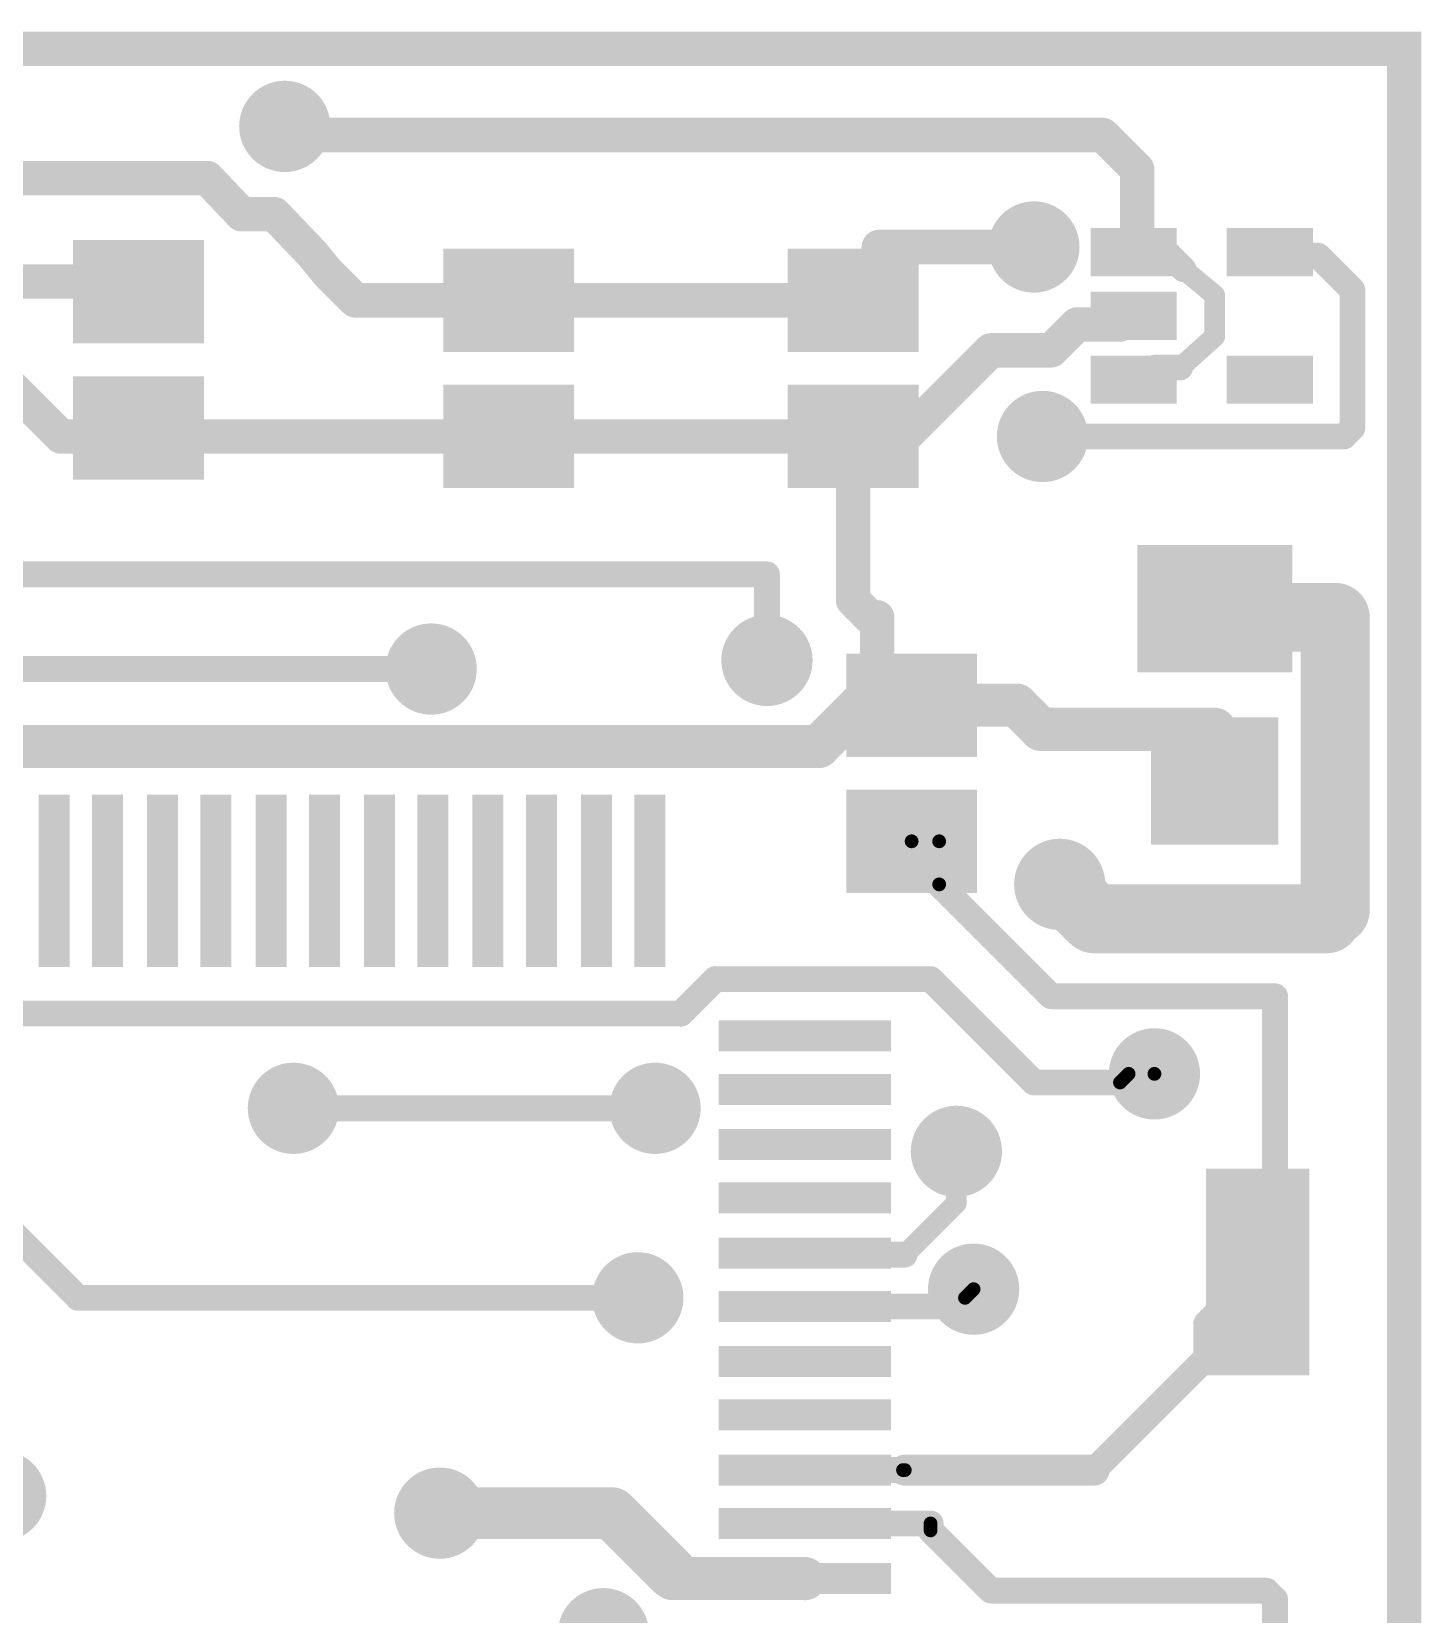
# Model space of a CAD drawing. Extents: x 0 to 1.4, y 0.29 to 2.46.
# Drawn here: x 0.59 to 1.397, y 1.54 to 2.459 of the extents above; entities that cross this region are included whole.
import ezdxf

# ---------------------------------------------------------------- set-up
doc = ezdxf.new("R2010")
doc.units = 0
doc.header["$MEASUREMENT"] = 0
for name, color, linetype in [('DRL', 18, 'Continuous'), ('SMT', 162, 'Continuous'), ('TOP', 82, 'Continuous')]:
    doc.layers.add(name, color=color, linetype=linetype)

msp = doc.modelspace()

# ---------------------------------------------------------------- linework, layer by layer
at = {"layer": 'DRL'}
for points, const_width in [([(0.73, 2.404, 1), (0.744, 2.404, 1)], 0.014), ([(1.165, 2.334, 1), (1.179, 2.334, 1)], 0.014), ([(1.17, 2.224, 1), (1.184, 2.224, 1)], 0.014), ([(1.269, 2.124, 1), (1.285, 2.124, 1)], 0.017), ([(1.01, 2.094, 1), (1.024, 2.094, 1)], 0.014), ([(0.815, 2.089, 1), (0.829, 2.089, 1)], 0.014), ([(1.269, 2.024, 1), (1.285, 2.024, 1)], 0.017), ([(1.18, 1.964, 1), (1.194, 1.964, 1)], 0.014), ([(1.235, 1.854, 1), (1.249, 1.854, 1)], 0.014), ([(0.735, 1.834, 1), (0.749, 1.834, 1)], 0.014), ([(0.945, 1.834, 1), (0.959, 1.834, 1)], 0.014), ([(1.12, 1.809, 1), (1.134, 1.809, 1)], 0.014), ([(0.935, 1.724, 1), (0.949, 1.724, 1)], 0.014), ([(1.13, 1.729, 1), (1.144, 1.729, 1)], 0.014), ([(0.82, 1.599, 1), (0.834, 1.599, 1)], 0.014), ([(0.915, 1.529, 1), (0.929, 1.529, 1)], 0.014)]:
    msp.add_lwpolyline(points, format="xyb", close=True, dxfattribs=dict(at, const_width=const_width))
at = {"layer": 'SMT', "const_width": 0.027}
for points in [[(0.724, 2.404, 1), (0.75, 2.404, 1)], [(1.159, 2.334, 1), (1.185, 2.334, 1)], [(1.164, 2.224, 1), (1.19, 2.224, 1)], [(0.809, 2.089, 1), (0.835, 2.089, 1)], [(1.004, 2.094, 1), (1.03, 2.094, 1)], [(1.174, 1.964, 1), (1.2, 1.964, 1)], [(1.229, 1.854, 1), (1.255, 1.854, 1)], [(0.729, 1.834, 1), (0.755, 1.834, 1)], [(0.939, 1.834, 1), (0.965, 1.834, 1)], [(1.114, 1.809, 1), (1.14, 1.809, 1)], [(1.124, 1.729, 1), (1.15, 1.729, 1)], [(0.929, 1.724, 1), (0.955, 1.724, 1)], [(0.559, 1.609, 1), (0.585, 1.609, 1)], [(0.814, 1.599, 1), (0.84, 1.599, 1)], [(0.909, 1.529, 1), (0.935, 1.529, 1)]]:
    msp.add_lwpolyline(points, format="xyb", close=True, dxfattribs=at)
at = {"layer": 'SMT'}
for points in [[(1.205, 2.317), (1.255, 2.317), (1.205, 2.345), (1.255, 2.345)], [(1.284, 2.317), (1.334, 2.317), (1.284, 2.345), (1.334, 2.345)], [(0.614, 2.278), (0.69, 2.278), (0.614, 2.338), (0.69, 2.338)], [(0.829, 2.273), (0.905, 2.273), (0.829, 2.333), (0.905, 2.333)], [(1.029, 2.273), (1.105, 2.273), (1.029, 2.333), (1.105, 2.333)], [(1.205, 2.28), (1.255, 2.28), (1.205, 2.308), (1.255, 2.308)], [(1.205, 2.243), (1.255, 2.243), (1.205, 2.271), (1.255, 2.271)], [(1.284, 2.243), (1.334, 2.243), (1.284, 2.271), (1.334, 2.271)], [(0.614, 2.199), (0.69, 2.199), (0.614, 2.259), (0.69, 2.259)], [(0.829, 2.194), (0.905, 2.194), (0.829, 2.254), (0.905, 2.254)], [(1.029, 2.194), (1.105, 2.194), (1.029, 2.254), (1.105, 2.254)], [(1.232, 2.087), (1.322, 2.087), (1.232, 2.161), (1.322, 2.161)], [(1.063, 2.038), (1.139, 2.038), (1.063, 2.098), (1.139, 2.098)], [(1.24, 1.987), (1.314, 1.987), (1.24, 2.061), (1.314, 2.061)], [(0.594, 1.916), (0.612, 1.916), (0.594, 2.016), (0.612, 2.016)], [(0.625, 1.916), (0.643, 1.916), (0.625, 2.016), (0.643, 2.016)], [(0.657, 1.916), (0.675, 1.916), (0.657, 2.016), (0.675, 2.016)], [(0.688, 1.916), (0.706, 1.916), (0.688, 2.016), (0.706, 2.016)], [(0.72, 1.916), (0.738, 1.916), (0.72, 2.016), (0.738, 2.016)], [(0.751, 1.916), (0.769, 1.916), (0.751, 2.016), (0.769, 2.016)], [(0.783, 1.916), (0.801, 1.916), (0.783, 2.016), (0.801, 2.016)], [(0.814, 1.916), (0.832, 1.916), (0.814, 2.016), (0.832, 2.016)], [(0.846, 1.916), (0.864, 1.916), (0.846, 2.016), (0.864, 2.016)], [(0.877, 1.916), (0.895, 1.916), (0.877, 2.016), (0.895, 2.016)], [(0.909, 1.916), (0.927, 1.916), (0.909, 2.016), (0.927, 2.016)], [(0.94, 1.916), (0.958, 1.916), (0.94, 2.016), (0.958, 2.016)], [(1.063, 1.959), (1.139, 1.959), (1.063, 2.019), (1.139, 2.019)], [(0.989, 1.867), (1.089, 1.867), (0.989, 1.885), (1.089, 1.885)], [(0.989, 1.836), (1.089, 1.836), (0.989, 1.854), (1.089, 1.854)], [(0.989, 1.804), (1.089, 1.804), (0.989, 1.822), (1.089, 1.822)], [(1.272, 1.679), (1.332, 1.679), (1.272, 1.799), (1.332, 1.799)], [(0.989, 1.773), (1.089, 1.773), (0.989, 1.791), (1.089, 1.791)], [(0.989, 1.741), (1.089, 1.741), (0.989, 1.759), (1.089, 1.759)], [(0.989, 1.71), (1.089, 1.71), (0.989, 1.728), (1.089, 1.728)], [(0.989, 1.678), (1.089, 1.678), (0.989, 1.696), (1.089, 1.696)], [(0.989, 1.647), (1.089, 1.647), (0.989, 1.665), (1.089, 1.665)], [(0.989, 1.615), (1.089, 1.615), (0.989, 1.633), (1.089, 1.633)], [(0.989, 1.584), (1.089, 1.584), (0.989, 1.602), (1.089, 1.602)], [(0.989, 1.552), (1.089, 1.552), (0.989, 1.57), (1.089, 1.57)]]:
    msp.add_solid(points, dxfattribs=at)
at = {"layer": 'TOP', "const_width": 0.02}
msp.add_lwpolyline([(0.012, 2.449), (1.387, 2.449), (1.387, 0.299), (0.012, 0.299), (0.012, 2.449)], close=True, dxfattribs=at)
at = {"layer": 'TOP'}
for points, const_width in [([(1.382, 2.449, 1), (1.392, 2.449, 1)], 0.01), ([(0.725, 2.404, 1), (0.749, 2.404, 1)], 0.025), ([(0.732, 2.404, 1), (0.742, 2.404, 1)], 0.01), ([(0.737, 2.399, 1), (0.747, 2.399, 1)], 0.01), ([(0.737, 2.399, 1), (0.747, 2.399, 1)], 0.01), ([(1.207, 2.399, 1), (1.217, 2.399, 1)], 0.01), ([(1.207, 2.399, 1), (1.217, 2.399, 1)], 0.01), ([(1.227, 2.379, 1), (1.237, 2.379, 1)], 0.01), ([(1.227, 2.379, 1), (1.237, 2.379, 1)], 0.01), ([(0.687, 2.374, 1), (0.697, 2.374, 1)], 0.01), ([(0.687, 2.374, 1), (0.697, 2.374, 1)], 0.01), ([(0.707, 2.353, 1), (0.717, 2.353, 1)], 0.01), ([(0.707, 2.353, 1), (0.717, 2.353, 1)], 0.01), ([(0.726, 2.353, 1), (0.736, 2.353, 1)], 0.01), ([(0.726, 2.353, 1), (0.736, 2.353, 1)], 0.01), ([(1.16, 2.334, 1), (1.184, 2.334, 1)], 0.025), ([(1.077, 2.334, 1), (1.087, 2.334, 1)], 0.01), ([(1.167, 2.334, 1), (1.177, 2.334, 1)], 0.01), ([(1.227, 2.339, 1), (1.237, 2.339, 1)], 0.01), ([(1.2263, 2.339, 1), (1.2337, 2.339, 1)], 0.0075), ([(1.2263, 2.339, 1), (1.2337, 2.339, 1)], 0.0075), ([(1.2283, 2.339, 1), (1.2357, 2.339, 1)], 0.0075), ([(0.748, 2.33, 1), (0.758, 2.33, 1)], 0.01), ([(0.748, 2.33, 1), (0.758, 2.33, 1)], 0.01), ([(1.0783, 2.334, 1), (1.0858, 2.334, 1)], 0.0075), ([(1.2263, 2.331, 1), (1.2337, 2.331, 1)], 0.0075), ([(1.2263, 2.331, 1), (1.2337, 2.331, 1)], 0.0075), ([(1.2453, 2.331, 1), (1.2528, 2.331, 1)], 0.0075), ([(1.2453, 2.331, 1), (1.2528, 2.331, 1)], 0.0075), ([(1.3053, 2.331, 1), (1.3127, 2.331, 1)], 0.0075), ([(1.3053, 2.329, 1), (1.3127, 2.329, 1)], 0.0075), ([(1.3053, 2.329, 1), (1.3127, 2.329, 1)], 0.0075), ([(1.3333, 2.329, 1), (1.3407, 2.329, 1)], 0.0075), ([(1.3333, 2.329, 1), (1.3407, 2.329, 1)], 0.0075), ([(0.757, 2.319, 1), (0.767, 2.319, 1)], 0.01), ([(0.757, 2.319, 1), (0.767, 2.319, 1)], 0.01), ([(1.2553, 2.321, 1), (1.2627, 2.321, 1)], 0.0075), ([(1.256, 2.321, 1), (1.262, 2.321, 1)], 0.006), ([(0.646, 2.314, 1), (0.656, 2.314, 1)], 0.01), ([(0.646, 2.314, 1), (0.656, 2.314, 1)], 0.01), ([(0.647, 2.308, 1), (0.657, 2.308, 1)], 0.01), ([(0.652, 2.308, 1), (0.662, 2.308, 1)], 0.01), ([(0.652, 2.308, 1), (0.662, 2.308, 1)], 0.01), ([(1.3533, 2.309, 1), (1.3607, 2.309, 1)], 0.0075), ([(1.3533, 2.309, 1), (1.3607, 2.309, 1)], 0.0075), ([(0.773, 2.303, 1), (0.783, 2.303, 1)], 0.01), ([(0.773, 2.303, 1), (0.783, 2.303, 1)], 0.01), ([(0.862, 2.303, 1), (0.872, 2.303, 1)], 0.01), ([(0.862, 2.303, 1), (0.872, 2.303, 1)], 0.01), ([(1.062, 2.303, 1), (1.072, 2.303, 1)], 0.01), ([(1.062, 2.303, 1), (1.072, 2.303, 1)], 0.01), ([(1.077, 2.303, 1), (1.087, 2.303, 1)], 0.01), ([(1.0783, 2.303, 1), (1.0858, 2.303, 1)], 0.0075), ([(1.274, 2.306, 1), (1.28, 2.306, 1)], 0.006), ([(1.274, 2.306, 1), (1.28, 2.306, 1)], 0.006), ([(1.192, 2.289, 1), (1.202, 2.289, 1)], 0.01), ([(1.192, 2.289, 1), (1.202, 2.289, 1)], 0.01), ([(1.217, 2.294, 1), (1.227, 2.294, 1)], 0.01), ([(1.217, 2.294, 1), (1.227, 2.294, 1)], 0.01), ([(1.217, 2.289, 1), (1.227, 2.289, 1)], 0.01), ([(1.217, 2.289, 1), (1.227, 2.289, 1)], 0.01), ([(1.225, 2.294, 1), (1.235, 2.294, 1)], 0.01), ([(1.187, 2.284, 1), (1.197, 2.284, 1)], 0.01), ([(1.187, 2.284, 1), (1.197, 2.284, 1)], 0.01), ([(1.187, 2.284, 1), (1.197, 2.284, 1)], 0.01), ([(1.187, 2.284, 1), (1.197, 2.284, 1)], 0.01), ([(1.274, 2.282, 1), (1.28, 2.282, 1)], 0.006), ([(1.274, 2.282, 1), (1.28, 2.282, 1)], 0.006), ([(1.142, 2.274, 1), (1.152, 2.274, 1)], 0.01), ([(1.142, 2.274, 1), (1.152, 2.274, 1)], 0.01), ([(1.177, 2.274, 1), (1.187, 2.274, 1)], 0.01), ([(1.177, 2.274, 1), (1.187, 2.274, 1)], 0.01), ([(1.2383, 2.264, 1), (1.2457, 2.264, 1)], 0.0075), ([(1.2383, 2.264, 1), (1.2457, 2.264, 1)], 0.0075), ([(1.2533, 2.264, 1), (1.2607, 2.264, 1)], 0.0075), ([(1.254, 2.264, 1), (1.26, 2.264, 1)], 0.006), ([(1.2263, 2.257, 1), (1.2337, 2.257, 1)], 0.0075), ([(1.2333, 2.259, 1), (1.2408, 2.259, 1)], 0.0075), ([(1.2333, 2.259, 1), (1.2408, 2.259, 1)], 0.0075), ([(1.2333, 2.257, 1), (1.2408, 2.257, 1)], 0.0075), ([(1.2333, 2.257, 1), (1.2408, 2.257, 1)], 0.0075), ([(1.165, 2.224, 1), (1.189, 2.224, 1)], 0.025), ([(0.602, 2.224, 1), (0.612, 2.224, 1)], 0.01), ([(0.602, 2.224, 1), (0.612, 2.224, 1)], 0.01), ([(0.647, 2.229, 1), (0.657, 2.229, 1)], 0.01), ([(0.652, 2.229, 1), (0.662, 2.229, 1)], 0.01), ([(0.652, 2.229, 1), (0.662, 2.229, 1)], 0.01), ([(0.657, 2.224, 1), (0.667, 2.224, 1)], 0.01), ([(0.657, 2.224, 1), (0.667, 2.224, 1)], 0.01), ([(0.657, 2.224, 1), (0.667, 2.224, 1)], 0.01), ([(0.657, 2.224, 1), (0.667, 2.224, 1)], 0.01), ([(0.862, 2.224, 1), (0.872, 2.224, 1)], 0.01), ([(0.862, 2.224, 1), (0.872, 2.224, 1)], 0.01), ([(0.862, 2.224, 1), (0.872, 2.224, 1)], 0.01), ([(1.062, 2.224, 1), (1.072, 2.224, 1)], 0.01), ([(1.062, 2.224, 1), (1.072, 2.224, 1)], 0.01), ([(1.062, 2.224, 1), (1.072, 2.224, 1)], 0.01), ([(1.092, 2.224, 1), (1.102, 2.224, 1)], 0.01), ([(1.092, 2.224, 1), (1.102, 2.224, 1)], 0.01), ([(1.3533, 2.229, 1), (1.3607, 2.229, 1)], 0.0075), ([(1.3533, 2.229, 1), (1.3607, 2.229, 1)], 0.0075), ([(1.1733, 2.224, 1), (1.1808, 2.224, 1)], 0.0075), ([(1.3483, 2.224, 1), (1.3558, 2.224, 1)], 0.0075), ([(1.3483, 2.224, 1), (1.3558, 2.224, 1)], 0.0075), ([(1.0133, 2.144, 1), (1.0207, 2.144, 1)], 0.0075), ([(1.0133, 2.144, 1), (1.0207, 2.144, 1)], 0.0075), ([(1.062, 2.129, 1), (1.072, 2.129, 1)], 0.01), ([(1.062, 2.129, 1), (1.072, 2.129, 1)], 0.01), ([(1.272, 2.119, 1), (1.292, 2.119, 1)], 0.02), ([(1.272, 2.124, 1), (1.282, 2.124, 1)], 0.01), ([(1.337, 2.119, 1), (1.357, 2.119, 1)], 0.02), ([(1.337, 2.119, 1), (1.357, 2.119, 1)], 0.02), ([(1.072, 2.119, 1), (1.082, 2.119, 1)], 0.01), ([(1.072, 2.119, 1), (1.082, 2.119, 1)], 0.01), ([(1.076, 2.119, 1), (1.086, 2.119, 1)], 0.01), ([(1.076, 2.119, 1), (1.086, 2.119, 1)], 0.01), ([(1.277, 2.119, 1), (1.287, 2.119, 1)], 0.01), ([(0.81, 2.089, 1), (0.834, 2.089, 1)], 0.025), ([(1.005, 2.094, 1), (1.029, 2.094, 1)], 0.025), ([(0.8182, 2.089, 1), (0.8257, 2.089, 1)], 0.0075), ([(1.0133, 2.094, 1), (1.0207, 2.094, 1)], 0.0075), ([(1.0647, 2.068, 1), (1.0773, 2.068, 1)], 0.0125), ([(1.066, 2.068, 1), (1.076, 2.068, 1)], 0.01), ([(1.076, 2.068, 1), (1.086, 2.068, 1)], 0.01), ([(1.076, 2.068, 1), (1.086, 2.068, 1)], 0.01), ([(1.076, 2.068, 1), (1.086, 2.068, 1)], 0.01), ([(1.076, 2.068, 1), (1.086, 2.068, 1)], 0.01), ([(1.0947, 2.068, 1), (1.1073, 2.068, 1)], 0.0125), ([(1.096, 2.068, 1), (1.106, 2.068, 1)], 0.01), ([(1.096, 2.068, 1), (1.106, 2.068, 1)], 0.01), ([(1.1557, 2.068, 1), (1.1683, 2.068, 1)], 0.0125), ([(1.1557, 2.068, 1), (1.1683, 2.068, 1)], 0.0125), ([(1.1697, 2.054, 1), (1.1823, 2.054, 1)], 0.0125), ([(1.1697, 2.054, 1), (1.1823, 2.054, 1)], 0.0125), ([(1.2707, 2.054, 1), (1.2833, 2.054, 1)], 0.0125), ([(1.272, 2.054, 1), (1.282, 2.054, 1)], 0.01), ([(1.0407, 2.044, 1), (1.0533, 2.044, 1)], 0.0125), ([(1.0407, 2.044, 1), (1.0533, 2.044, 1)], 0.0125), ([(1.272, 2.024, 1), (1.282, 2.024, 1)], 0.01), ([(1.099, 1.989, 1), (1.103, 1.989, 1)], 0.004), ([(1.115, 1.989, 1), (1.119, 1.989, 1)], 0.004), ([(1.115, 1.989, 1), (1.119, 1.989, 1)], 0.004), ([(1.175, 1.964, 1), (1.199, 1.964, 1)], 0.025), ([(1.177, 1.964, 1), (1.197, 1.964, 1)], 0.02), ([(1.1133, 1.964, 1), (1.1207, 1.964, 1)], 0.0075), ([(1.115, 1.964, 1), (1.119, 1.964, 1)], 0.004), ([(1.337, 1.949, 1), (1.357, 1.949, 1)], 0.02), ([(1.197, 1.944, 1), (1.217, 1.944, 1)], 0.02), ([(1.197, 1.944, 1), (1.217, 1.944, 1)], 0.02), ([(1.332, 1.944, 1), (1.352, 1.944, 1)], 0.02), ([(1.342, 1.949, 1), (1.352, 1.949, 1)], 0.01), ([(1.337, 1.944, 1), (1.347, 1.944, 1)], 0.01), ([(0.9832, 1.909, 1), (0.9908, 1.909, 1)], 0.0075), ([(0.9832, 1.909, 1), (0.9908, 1.909, 1)], 0.0075), ([(1.1083, 1.909, 1), (1.1158, 1.909, 1)], 0.0075), ([(1.1083, 1.909, 1), (1.1158, 1.909, 1)], 0.0075), ([(1.1783, 1.899, 1), (1.1857, 1.899, 1)], 0.0075), ([(1.1783, 1.899, 1), (1.1857, 1.899, 1)], 0.0075), ([(1.3083, 1.899, 1), (1.3158, 1.899, 1)], 0.0075), ([(1.3083, 1.899, 1), (1.3158, 1.899, 1)], 0.0075), ([(0.9632, 1.889, 1), (0.9708, 1.889, 1)], 0.0075), ([(0.9632, 1.889, 1), (0.9708, 1.889, 1)], 0.0075), ([(1.23, 1.854, 1), (1.254, 1.854, 1)], 0.025), ([(0.73, 1.834, 1), (0.754, 1.834, 1)], 0.025), ([(0.94, 1.834, 1), (0.964, 1.834, 1)], 0.025), ([(1.1683, 1.849, 1), (1.1757, 1.849, 1)], 0.0075), ([(1.1683, 1.849, 1), (1.1757, 1.849, 1)], 0.0075), ([(1.2183, 1.849, 1), (1.2257, 1.849, 1)], 0.0075), ([(1.225, 1.854, 1), (1.229, 1.854, 1)], 0.004), ([(1.225, 1.854, 1), (1.229, 1.854, 1)], 0.004), ([(1.24, 1.854, 1), (1.244, 1.854, 1)], 0.004), ([(1.22, 1.849, 1), (1.224, 1.849, 1)], 0.004), ([(0.7382, 1.834, 1), (0.7458, 1.834, 1)], 0.0075), ([(0.9482, 1.834, 1), (0.9557, 1.834, 1)], 0.0075), ([(1.115, 1.809, 1), (1.139, 1.809, 1)], 0.025), ([(1.124, 1.809, 1), (1.13, 1.809, 1)], 0.006), ([(1.124, 1.779, 1), (1.13, 1.779, 1)], 0.006), ([(1.124, 1.779, 1), (1.13, 1.779, 1)], 0.006), ([(1.0353, 1.75, 1), (1.0427, 1.75, 1)], 0.0075), ([(1.0813, 1.75, 1), (1.0887, 1.75, 1)], 0.0075), ([(1.0813, 1.75, 1), (1.0887, 1.75, 1)], 0.0075), ([(1.0833, 1.749, 1), (1.0907, 1.749, 1)], 0.0075), ([(1.0833, 1.749, 1), (1.0907, 1.749, 1)], 0.0075), ([(1.0933, 1.749, 1), (1.1007, 1.749, 1)], 0.0075), ([(1.094, 1.749, 1), (1.1, 1.749, 1)], 0.006), ([(1.3083, 1.749, 1), (1.3158, 1.749, 1)], 0.0075), ([(1.3083, 1.749, 1), (1.3158, 1.749, 1)], 0.0075), ([(0.93, 1.724, 1), (0.954, 1.724, 1)], 0.025), ([(1.125, 1.729, 1), (1.149, 1.729, 1)], 0.025), ([(1.2983, 1.739, 1), (1.3058, 1.739, 1)], 0.0075), ([(1.2983, 1.739, 1), (1.3058, 1.739, 1)], 0.0075), ([(0.6132, 1.724, 1), (0.6208, 1.724, 1)], 0.0075), ([(0.6132, 1.724, 1), (0.6208, 1.724, 1)], 0.0075), ([(0.9382, 1.724, 1), (0.9457, 1.724, 1)], 0.0075), ([(1.1283, 1.724, 1), (1.1357, 1.724, 1)], 0.0075), ([(1.13, 1.724, 1), (1.134, 1.724, 1)], 0.004), ([(1.135, 1.729, 1), (1.139, 1.729, 1)], 0.004), ([(1.0353, 1.719, 1), (1.0427, 1.719, 1)], 0.0075), ([(1.1233, 1.719, 1), (1.1307, 1.719, 1)], 0.0075), ([(1.1233, 1.719, 1), (1.1307, 1.719, 1)], 0.0075), ([(1.2683, 1.709, 1), (1.2757, 1.709, 1)], 0.0075), ([(1.2683, 1.709, 1), (1.2757, 1.709, 1)], 0.0075), ([(1.2683, 1.689, 1), (1.2757, 1.689, 1)], 0.0075), ([(1.2683, 1.689, 1), (1.2757, 1.689, 1)], 0.0075), ([(0.56, 1.609, 1), (0.584, 1.609, 1)], 0.025), ([(1.0353, 1.624, 1), (1.0427, 1.624, 1)], 0.0075), ([(1.0925, 1.624, 1), (1.1015, 1.624, 1)], 0.009), ([(1.0923, 1.624, 1), (1.0998, 1.624, 1)], 0.0075), ([(1.094, 1.624, 1), (1.098, 1.624, 1)], 0.004), ([(1.095, 1.624, 1), (1.099, 1.624, 1)], 0.004), ([(1.2025, 1.624, 1), (1.2115, 1.624, 1)], 0.009), ([(1.2033, 1.624, 1), (1.2108, 1.624, 1)], 0.0075), ([(0.815, 1.599, 1), (0.839, 1.599, 1)], 0.025), ([(0.8195, 1.599, 1), (0.8345, 1.599, 1)], 0.015), ([(0.9195, 1.599, 1), (0.9345, 1.599, 1)], 0.015), ([(0.9195, 1.599, 1), (0.9345, 1.599, 1)], 0.015), ([(1.0353, 1.593, 1), (1.0427, 1.593, 1)], 0.0075), ([(1.1083, 1.593, 1), (1.1158, 1.593, 1)], 0.0075), ([(1.1083, 1.589, 1), (1.1158, 1.589, 1)], 0.0075), ([(1.11, 1.593, 1), (1.114, 1.593, 1)], 0.004), ([(1.11, 1.589, 1), (1.114, 1.589, 1)], 0.004), ([(0.9545, 1.564, 1), (0.9695, 1.564, 1)], 0.015), ([(0.9557, 1.561, 1), (0.9682, 1.561, 1)], 0.0125), ([(0.957, 1.564, 1), (0.967, 1.564, 1)], 0.01), ([(1.0327, 1.561, 1), (1.0453, 1.561, 1)], 0.0125), ([(0.957, 1.561, 1), (0.967, 1.561, 1)], 0.01), ([(0.91, 1.529, 1), (0.934, 1.529, 1)], 0.025), ([(1.1433, 1.554, 1), (1.1507, 1.554, 1)], 0.0075), ([(1.1433, 1.554, 1), (1.1507, 1.554, 1)], 0.0075), ([(1.3033, 1.554, 1), (1.3107, 1.554, 1)], 0.0075), ([(1.3033, 1.554, 1), (1.3107, 1.554, 1)], 0.0075), ([(1.3083, 1.549, 1), (1.3158, 1.549, 1)], 0.0075), ([(1.3083, 1.549, 1), (1.3158, 1.549, 1)], 0.0075)]:
    msp.add_lwpolyline(points, format="xyb", close=True, dxfattribs=dict(at, const_width=const_width))
for points, const_width in [([(0.742, 2.399), (0.737, 2.404)], 0.02), ([(1.212, 2.399), (0.742, 2.399)], 0.02), ([(1.232, 2.379), (1.212, 2.399)], 0.02), ([(1.232, 2.339), (1.232, 2.379)], 0.02), ([(0.692, 2.374), (0.547, 2.374)], 0.02), ([(0.712, 2.353), (0.692, 2.374)], 0.02), ([(0.731, 2.353), (0.712, 2.353)], 0.02), ([(0.753, 2.33), (0.731, 2.353)], 0.02), ([(1.082, 2.334), (1.172, 2.334)], 0.02), ([(1.23, 2.331), (1.23, 2.339)], 0.015), ([(1.23, 2.339), (1.232, 2.339)], 0.015), ([(0.762, 2.319), (0.753, 2.33)], 0.02), ([(1.082, 2.303), (1.082, 2.334)], 0.015), ([(1.249, 2.331), (1.23, 2.331)], 0.015), ([(1.259, 2.321), (1.249, 2.331)], 0.015), ([(1.309, 2.329), (1.309, 2.331)], 0.015), ([(1.337, 2.329), (1.309, 2.329)], 0.015), ([(1.357, 2.309), (1.337, 2.329)], 0.015), ([(0.778, 2.303), (0.762, 2.319)], 0.02), ([(1.277, 2.306), (1.259, 2.321)], 0.012), ([(0.457, 2.314), (0.651, 2.314)], 0.02), ([(0.651, 2.314), (0.657, 2.308)], 0.02), ([(0.657, 2.308), (0.652, 2.308)], 0.02), ([(1.357, 2.229), (1.357, 2.309)], 0.015), ([(0.867, 2.303), (0.778, 2.303)], 0.02), ([(0.867, 2.303), (1.067, 2.303)], 0.02), ([(1.067, 2.303), (1.082, 2.303)], 0.02), ([(1.277, 2.282), (1.277, 2.306)], 0.012), ([(1.192, 2.284), (1.197, 2.289)], 0.02), ([(1.197, 2.289), (1.222, 2.289)], 0.02), ([(1.222, 2.289), (1.222, 2.294)], 0.02), ([(1.222, 2.294), (1.23, 2.294)], 0.02), ([(1.182, 2.274), (1.192, 2.284)], 0.02), ([(1.192, 2.284), (1.192, 2.284)], 0.02), ([(1.257, 2.264), (1.277, 2.282)], 0.012), ([(0.562, 2.269), (0.607, 2.224)], 0.02), ([(1.097, 2.224), (1.147, 2.274)], 0.02), ([(1.147, 2.274), (1.182, 2.274)], 0.02), ([(1.237, 2.259), (1.242, 2.264)], 0.015), ([(1.242, 2.264), (1.257, 2.264)], 0.015), ([(1.23, 2.257), (1.237, 2.257)], 0.015), ([(1.237, 2.257), (1.237, 2.259)], 0.015), ([(0.607, 2.224), (0.662, 2.224)], 0.02), ([(0.652, 2.229), (0.657, 2.229)], 0.02), ([(0.657, 2.229), (0.662, 2.224)], 0.02), ([(0.662, 2.224), (0.867, 2.224)], 0.02), ([(0.662, 2.224), (0.867, 2.224)], 0.02), ([(0.867, 2.224), (1.067, 2.224)], 0.02), ([(1.067, 2.224), (1.097, 2.224)], 0.02), ([(1.067, 2.129), (1.067, 2.224)], 0.02), ([(1.352, 2.224), (1.357, 2.229)], 0.015), ([(1.177, 2.224), (1.352, 2.224)], 0.015), ([(1.017, 2.144), (0.172, 2.144)], 0.015), ([(1.017, 2.094), (1.017, 2.144)], 0.015), ([(1.077, 2.119), (1.067, 2.129)], 0.02), ([(1.282, 2.119), (1.347, 2.119)], 0.04), ([(1.277, 2.124), (1.282, 2.119)], 0.02), ([(1.347, 2.119), (1.347, 1.949)], 0.04), ([(1.081, 2.119), (1.077, 2.119)], 0.02), ([(1.081, 2.068), (1.081, 2.119)], 0.02), ([(0.822, 2.089), (0.542, 2.089)], 0.015), ([(1.071, 2.068), (1.047, 2.044)], 0.025), ([(1.081, 2.068), (1.071, 2.068)], 0.02), ([(1.101, 2.068), (1.081, 2.068)], 0.02), ([(1.101, 2.068), (1.081, 2.068)], 0.02), ([(1.101, 2.068), (1.162, 2.068)], 0.025), ([(1.162, 2.068), (1.176, 2.054)], 0.025), ([(1.176, 2.054), (1.277, 2.054)], 0.025), ([(1.277, 2.054), (1.277, 2.024)], 0.02), ([(1.047, 2.044), (0.292, 2.044)], 0.025), ([(1.117, 1.989), (1.101, 1.989)], 0.008), ([(1.117, 1.964), (1.117, 1.989)], 0.008), ([(1.207, 1.944), (1.187, 1.964)], 0.04), ([(1.182, 1.899), (1.117, 1.964)], 0.015), ([(1.342, 1.944), (1.207, 1.944)], 0.04), ([(1.347, 1.949), (1.342, 1.944)], 0.02), ([(0.987, 1.909), (0.967, 1.889)], 0.015), ([(1.112, 1.909), (0.987, 1.909)], 0.015), ([(1.172, 1.849), (1.112, 1.909)], 0.015), ([(1.312, 1.899), (1.182, 1.899)], 0.015), ([(1.312, 1.749), (1.312, 1.899)], 0.015), ([(0.967, 1.889), (0.472, 1.889)], 0.015), ([(1.222, 1.849), (1.172, 1.849)], 0.015), ([(1.227, 1.854), (1.222, 1.849)], 0.008), ([(1.242, 1.854), (1.227, 1.854)], 0.008), ([(0.952, 1.834), (0.742, 1.834)], 0.015), ([(1.127, 1.779), (1.127, 1.809)], 0.012), ([(0.547, 1.794), (0.617, 1.724)], 0.015), ([(1.097, 1.749), (1.127, 1.779)], 0.012), ([(1.039, 1.75), (1.085, 1.75)], 0.015), ([(1.085, 1.75), (1.087, 1.749)], 0.015), ([(1.087, 1.749), (1.097, 1.749)], 0.015), ([(1.302, 1.739), (1.312, 1.749)], 0.015), ([(1.272, 1.709), (1.302, 1.739)], 0.015), ([(0.617, 1.724), (0.942, 1.724)], 0.015), ([(1.132, 1.724), (1.127, 1.719)], 0.015), ([(1.137, 1.729), (1.132, 1.724)], 0.008), ([(1.127, 1.719), (1.039, 1.719)], 0.015), ([(1.272, 1.689), (1.272, 1.709)], 0.015), ([(1.207, 1.624), (1.272, 1.689)], 0.015), ([(1.039, 1.624), (1.096, 1.624)], 0.015), ([(1.097, 1.624), (1.207, 1.624)], 0.018), ([(1.096, 1.624), (1.097, 1.624)], 0.008), ([(0.927, 1.599), (0.827, 1.599)], 0.03), ([(0.962, 1.564), (0.927, 1.599)], 0.03), ([(1.039, 1.593), (1.112, 1.593)], 0.015), ([(1.112, 1.589), (1.147, 1.554)], 0.015), ([(1.112, 1.593), (1.112, 1.589)], 0.008), ([(1.039, 1.561), (0.962, 1.561)], 0.025), ([(0.962, 1.561), (0.962, 1.564)], 0.02), ([(1.147, 1.554), (1.307, 1.554)], 0.015), ([(1.307, 1.554), (1.312, 1.549)], 0.015), ([(1.312, 1.549), (1.312, 1.299)], 0.015)]:
    msp.add_lwpolyline(points, dxfattribs=dict(at, const_width=const_width))
for points in [[(1.205, 2.317), (1.255, 2.317), (1.205, 2.345), (1.255, 2.345)], [(1.284, 2.317), (1.334, 2.317), (1.284, 2.345), (1.334, 2.345)], [(0.614, 2.278), (0.69, 2.278), (0.614, 2.338), (0.69, 2.338)], [(0.829, 2.273), (0.905, 2.273), (0.829, 2.333), (0.905, 2.333)], [(1.029, 2.273), (1.105, 2.273), (1.029, 2.333), (1.105, 2.333)], [(1.205, 2.28), (1.255, 2.28), (1.205, 2.308), (1.255, 2.308)], [(1.205, 2.243), (1.255, 2.243), (1.205, 2.271), (1.255, 2.271)], [(1.284, 2.243), (1.334, 2.243), (1.284, 2.271), (1.334, 2.271)], [(0.614, 2.199), (0.69, 2.199), (0.614, 2.259), (0.69, 2.259)], [(0.829, 2.194), (0.905, 2.194), (0.829, 2.254), (0.905, 2.254)], [(1.029, 2.194), (1.105, 2.194), (1.029, 2.254), (1.105, 2.254)], [(1.232, 2.087), (1.322, 2.087), (1.232, 2.161), (1.322, 2.161)], [(1.063, 2.038), (1.139, 2.038), (1.063, 2.098), (1.139, 2.098)], [(1.24, 1.987), (1.314, 1.987), (1.24, 2.061), (1.314, 2.061)], [(0.594, 1.916), (0.612, 1.916), (0.594, 2.016), (0.612, 2.016)], [(0.625, 1.916), (0.643, 1.916), (0.625, 2.016), (0.643, 2.016)], [(0.657, 1.916), (0.675, 1.916), (0.657, 2.016), (0.675, 2.016)], [(0.688, 1.916), (0.706, 1.916), (0.688, 2.016), (0.706, 2.016)], [(0.72, 1.916), (0.738, 1.916), (0.72, 2.016), (0.738, 2.016)], [(0.751, 1.916), (0.769, 1.916), (0.751, 2.016), (0.769, 2.016)], [(0.783, 1.916), (0.801, 1.916), (0.783, 2.016), (0.801, 2.016)], [(0.814, 1.916), (0.832, 1.916), (0.814, 2.016), (0.832, 2.016)], [(0.846, 1.916), (0.864, 1.916), (0.846, 2.016), (0.864, 2.016)], [(0.877, 1.916), (0.895, 1.916), (0.877, 2.016), (0.895, 2.016)], [(0.909, 1.916), (0.927, 1.916), (0.909, 2.016), (0.927, 2.016)], [(0.94, 1.916), (0.958, 1.916), (0.94, 2.016), (0.958, 2.016)], [(1.063, 1.959), (1.139, 1.959), (1.063, 2.019), (1.139, 2.019)], [(0.989, 1.867), (1.089, 1.867), (0.989, 1.885), (1.089, 1.885)], [(0.989, 1.836), (1.089, 1.836), (0.989, 1.854), (1.089, 1.854)], [(0.989, 1.804), (1.089, 1.804), (0.989, 1.822), (1.089, 1.822)], [(1.272, 1.679), (1.332, 1.679), (1.272, 1.799), (1.332, 1.799)], [(0.989, 1.773), (1.089, 1.773), (0.989, 1.791), (1.089, 1.791)], [(0.989, 1.741), (1.089, 1.741), (0.989, 1.759), (1.089, 1.759)], [(0.989, 1.71), (1.089, 1.71), (0.989, 1.728), (1.089, 1.728)], [(0.989, 1.678), (1.089, 1.678), (0.989, 1.696), (1.089, 1.696)], [(0.989, 1.647), (1.089, 1.647), (0.989, 1.665), (1.089, 1.665)], [(0.989, 1.615), (1.089, 1.615), (0.989, 1.633), (1.089, 1.633)], [(0.989, 1.584), (1.089, 1.584), (0.989, 1.602), (1.089, 1.602)], [(0.989, 1.552), (1.089, 1.552), (0.989, 1.57), (1.089, 1.57)]]:
    msp.add_solid(points, dxfattribs=at)

doc.saveas('drawing.dxf')
